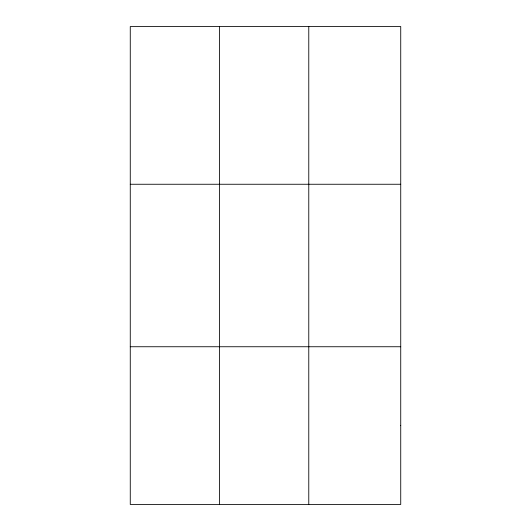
<?xml version="1.0" encoding="UTF-8"?>
<svg xmlns="http://www.w3.org/2000/svg" width="531" height="531" viewBox="0 0 531 531"><rect width="100%" height="100%" fill="white"/><g stroke="black" fill="none" stroke-linecap="round" stroke-linejoin="round"><path stroke-width="0.8" d="M219.522 26.55L219.522 504.45M308.776 26.55L308.776 504.45M130.268 184.257L400.732 184.257M130.268 346.743L400.732 346.743M400.732 425.596L400.732 504.45L130.268 504.45L130.268 26.55L400.732 26.55L400.732 425.596"/></g></svg>
